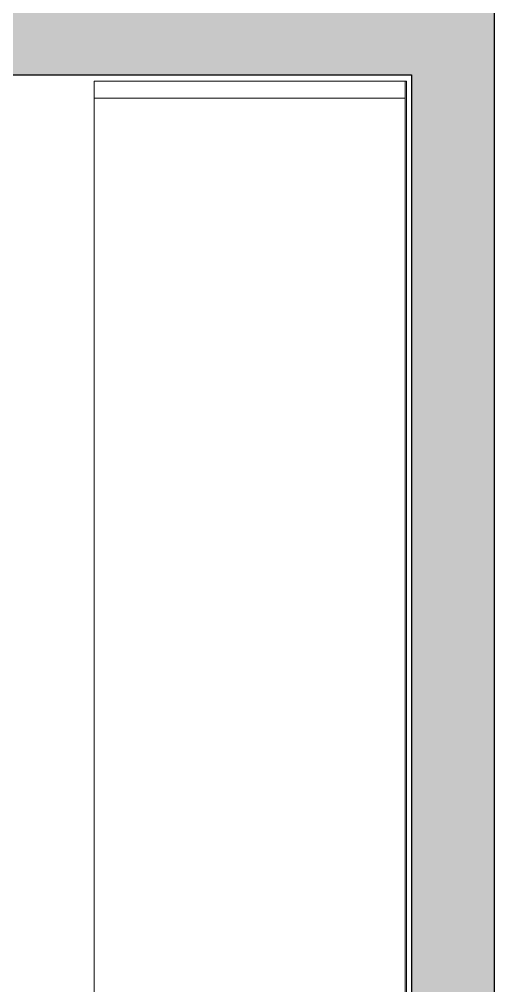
# Model space of a CAD drawing. Header units: millimetres. Extents: x 79795 to 317870, y -36033 to 97293.
# Drawn here: x 177301 to 178000, y 20324 to 21745 of the extents above; entities that cross this region are included whole.
import ezdxf

# ---------------------------------------------------------------- set-up
doc = ezdxf.new("R2010")
doc.units = ezdxf.units.MM
doc.header["$MEASUREMENT"] = 0
for name, color, linetype, lineweight in [('CSM-STL-XX-ZZ-M3-A-XXXX-00001_detached _19_04_21__rvt-1-Level 4$0$A-WALL', 7, 'CONTINUOUS', 9), ('CSM-STL-XX-ZZ-M3-A-XXXX-00001_detached _19_04_21__rvt-1-Level 4$0$A-WALL-PATT', 7, 'CONTINUOUS', 9), ('I-FURN', 8, 'CONTINUOUS', 9)]:
    doc.layers.add(name, color=color, linetype=linetype, lineweight=lineweight)

msp = doc.modelspace()

# ---------------------------------------------------------------- hatches: boundary and pattern name
at = {"layer": 'CSM-STL-XX-ZZ-M3-A-XXXX-00001_detached _19_04_21__rvt-1-Level 4$0$A-WALL-PATT'}
for points in [[(177878.1, 21663.8), (178000.1, 21663.8), (178000.1, 21785.8), (173754.1, 21785.8), (173754.1, 21663.8), (177124.4, 21663.8)], [(178000.1, 19527.3), (178000.1, 21663.8), (177878.1, 21663.8), (177878.1, 19527.3)]]:
    msp.add_hatch(color=256, dxfattribs=at).paths.add_polyline_path(points, flags=0)

# ---------------------------------------------------------------- linework, layer by layer
at = {"layer": 'CSM-STL-XX-ZZ-M3-A-XXXX-00001_detached _19_04_21__rvt-1-Level 4$0$A-WALL', "lineweight": 30}
for p, q in [((178000.1, 21663.8), (178000.1, 21785.8)), ((173754.1, 21663.8), (177878.1, 21663.8)), ((177878.1, 21663.8), (177878.1, 19527.3)), ((178000.1, 19527.3), (178000.1, 21663.8))]:
    msp.add_line(p, q, dxfattribs=at)
at = {"layer": 'I-FURN'}
for p, q in [((177411.4, 21629.3), (177411.4, 21654.3)), ((177868.4, 21654.3), (177411.4, 21654.3)), ((177868.4, 21654.3), (177868.4, 21629.3)), ((177870.4, 21654.3), (177868.4, 21654.3)), ((177868.4, 21654.3), (177868.4, 19836.4)), ((177870.4, 19836.4), (177870.4, 21654.3)), ((177411.4, 21629.3), (177868.4, 21629.3)), ((177411.4, 19849.3), (177411.4, 21629.3)), ((177868.4, 21629.3), (177411.4, 21629.3)), ((177868.4, 21629.3), (177868.4, 19849.3))]:
    msp.add_line(p, q, dxfattribs=at)

doc.saveas('drawing.dxf')
